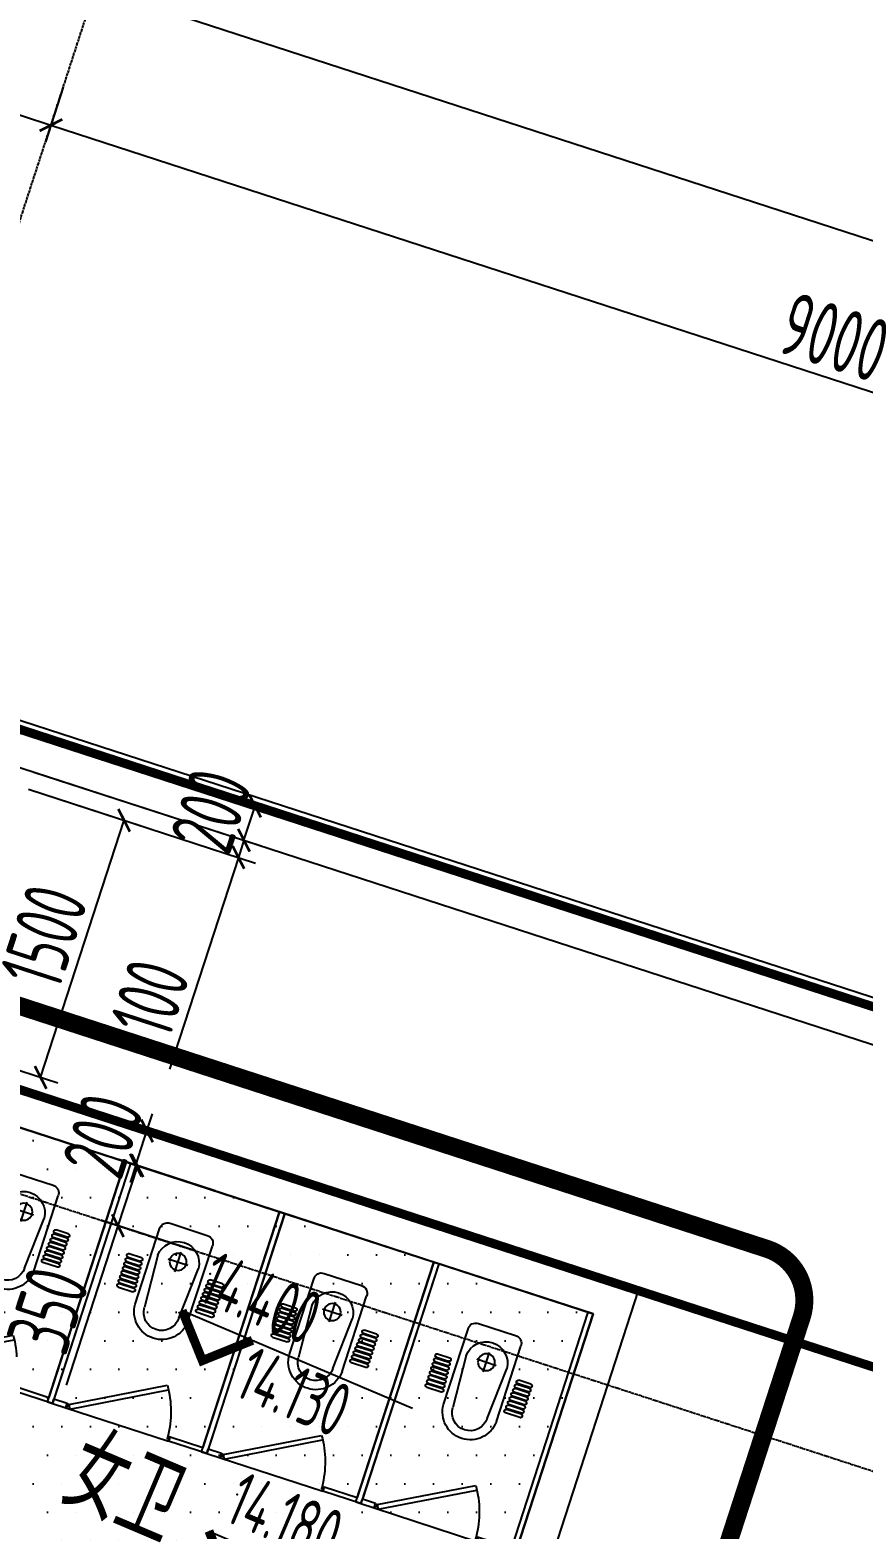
# Model space of a CAD drawing. Extents: x -3523 to 12007717, y -6694179 to 21431.
# Drawn here: x 11953143 to 11957767, y -6388192 to -6379875 of the extents above; entities that cross this region are included whole.
import ezdxf
from ezdxf.enums import TextEntityAlignment as Align

# ---------------------------------------------------------------- set-up
doc = ezdxf.new("R2010")
doc.units = 0
doc.header["$LTSCALE"] = 10
doc.header["$MEASUREMENT"] = 0
for name, pattern in [('A3-RG-axis-100$0$CENTER', [2, 1.25, -0.25, 0.25, -0.25]), ('A3-RI-4F$0$DASH', [0.35, 0.25, -0.1]), ('A3-RX-3F$0$AUDIT_I_130807214254-2', [0]), ('A3-SYMB-4F-100$0$$AUDIT_BAD_LTYPE2', [0]), ('DASHED2', [0.375, 0.25, -0.125])]:
    doc.linetypes.add(name, pattern=pattern)
for name, color, linetype in [('A-CLOD', 200, 'Continuous'), ('A3-RB-4F-100$0$A-DIMS-100', 1, 'Continuous'), ('A3-RG-axis-100$0$A-DIMS-100', 1, 'Continuous'), ('A3-RG-axis-100$0$A-GRID', 1, 'A3-RG-axis-100$0$CENTER'), ('A3-RI-4F$0$A-FLOR', 2, 'Continuous'), ('A3-RI-4F$0$A-HATCH', 8, 'Continuous'), ('A3-RI-4F$0$A-WALL', 7, 'Continuous'), ('A3-RI-4F$0$A-WALL-FINI', 95, 'Continuous'), ('A3-RX-3F$0$A-FIXT', 55, 'Continuous'), ('A3-RX-3F$0$B1-WC-FIXT', 55, 'A3-RX-3F$0$AUDIT_I_130807214254-2'), ('A3-SYMB-4F-100$0$$AUDIT_BAD_LAYER1', 7, 'Continuous'), ('A3-SYMB-4F-100$0$A-SYMB', 4, 'Continuous'), ('A3-SYMB-4F-100$0$A-SYMB-AREA', 4, 'Continuous'), ('A3-SYMB-4F-100$0$A-SYMB-NAME', 4, 'Continuous'), ('A3-SYMB-4F-100$0$A-SYMB-NAME-E', 4, 'Continuous')]:
    doc.layers.add(name, color=color, linetype=linetype)
doc.layers.add('A3-RI-4F$0$临时层', color=140, linetype='Continuous', plot=False)
doc.styles.add('A3-RB-4F-100$0$XD2008', font='xd-hzs.shx', dxfattribs={"width": 0.7, "bigfont": 'xd-hztxt.shx'})
doc.styles.add('A3-RG-axis-100$0$XD2008', font='xd-hzs.shx', dxfattribs={"width": 0.7, "bigfont": 'xd-hztxt.shx'})
doc.styles.add('A3-SYMB-4F-100$0$ECADI', font='hzs.shx', dxfattribs={"width": 0.7, "bigfont": 'hztxt.shx'})
doc.styles.add('A3-SYMB-4F-100$0$XD2008', font='hzs.shx', dxfattribs={"width": 0.7, "bigfont": 'hztxt.shx'})
doc.dimstyles.new('A3-RB-4F-100$0$XD100$0', dxfattribs={"dimscale": 100, "dimtxt": 3.5, "dimasz": 1, "dimexe": 1, "dimexo": 2, "dimgap": 0.5, "dimtad": 1, "dimdec": 0, "dimdsep": 46, "dimtxsty": 'A3-RB-4F-100$0$XD2008', "dimblk1": 'A3-RB-4F-100$0$_ARCHTICK', "dimblk2": 'A3-RB-4F-100$0$_ARCHTICK', "dimsah": 1, "dimcen": 2.5, "dimclrt": 4, "dimaunit": 1, "dimadec": 0, "dimazin": 0, "dimtfac": 1, "dimtdec": 0, "dimtix": 1, "dimtmove": 0, "dimatfit": 3, "dimfxl": 0, "dimtolj": 1, "dimtzin": 0, "dimarcsym": 0})
doc.dimstyles.new('A3-RG-axis-100$0$XD100$0', dxfattribs={"dimscale": 100, "dimtxt": 3.5, "dimasz": 1, "dimexe": 1, "dimexo": 2, "dimgap": 0.5, "dimtad": 1, "dimdec": 0, "dimdsep": 46, "dimtxsty": 'A3-RG-axis-100$0$XD2008', "dimblk1": 'A3-RG-axis-100$0$_ARCHTICK', "dimblk2": 'A3-RG-axis-100$0$_ARCHTICK', "dimsah": 1, "dimcen": 2.5, "dimclrt": 4, "dimaunit": 1, "dimadec": 0, "dimazin": 0, "dimtfac": 1, "dimtdec": 0, "dimtix": 1, "dimtmove": 0, "dimatfit": 3, "dimfxl": 0, "dimtolj": 1, "dimtzin": 0, "dimarcsym": 0})

# ---------------------------------------------------------------- blocks, each defined once
blk = doc.blocks.new('A3-RI-4F')
at = {"layer": 'A3-RI-4F$0$A-HATCH'}
h = blk.add_hatch(dxfattribs=at)
h.set_pattern_fill('DOTS', color=256, scale=100, style=0)
h.set_pattern_definition([(0, (0, 0), (79.375, 158.75), [0, -158.75])])
h.paths.add_polyline_path([(11946737.1, -6391577), (11948653, -6385680.5), (11951648.8, -6386653.9), (11951711, -6386463.8), (11951758.1, -6386479.1), (11952036.3, -6385623.2), (11956268.5, -6386998.3), (11953595.5, -6395224.9), (11948982.8, -6393726.2), (11949060.1, -6393488.4), (11949440.5, -6393612), (11949780.4, -6392565.9)])
h.paths.add_polyline_path([(11954460.7, -6392562), (11954831.5, -6391420.7), (11954137.3, -6391195.1), (11953766.4, -6392336.4)], flags=16)
at = {"layer": 'A3-RI-4F$0$A-FLOR', "linetype": 'A3-RI-4F$0$DASH', "const_width": 50}
blk.add_lwpolyline([(11978173.5, -6391907.6), (11978173.5, -6391907.6), (11943983.5, -6380797), (11944800.8, -6378307.8), (11943489.7, -6377883.3), (11943489.7, -6377883.3), (11936318.7, -6375553.3), (11936423.8, -6375230), (11935995.8, -6375090.9), (11935887.7, -6375423.8)], dxfattribs=at)
at = {"layer": 'A3-RI-4F$0$A-HATCH'}
blk.add_lwpolyline([(11946737.1, -6391577), (11948653, -6385680.5), (11951648.8, -6386653.9), (11951711, -6386463.8), (11951758.1, -6386479.1), (11952036.3, -6385623.2), (11956268.5, -6386998.3), (11953595.5, -6395224.9), (11948982.8, -6393726.2), (11949060.1, -6393488.4), (11949440.5, -6393612), (11949780.4, -6392565.9)], close=True, dxfattribs=at)
at = {"layer": 'A3-RI-4F$0$A-WALL'}
for p, q in [((11950260, -6382838), (11962623.7, -6386855.2)), ((11952290.5, -6383708), (11962561.9, -6387045.4)), ((11951767, -6385325.4), (11956520.5, -6386869.9)), ((11951988.7, -6385607.7), (11956268.5, -6386998.3)), ((11953229.5, -6396998.6), (11956520.5, -6386869.9)), ((11954893.3, -6391230.5), (11956268.5, -6386998.3))]:
    blk.add_line(p, q, dxfattribs=at)
at = {"layer": 'A3-RI-4F$0$A-WALL-FINI'}
blk.add_line((11950275.4, -6382790.5), (11966443.6, -6388043.7), dxfattribs=at)
at = {"layer": 'A3-RI-4F$0$临时层', "color": 5, "linetype": 'A3-RI-4F$0$DASH', "const_width": 50}
blk.add_lwpolyline([(11943538.6, -6382651.8), (11959991.8, -6387997.8)], dxfattribs=at)
blk = doc.blocks.new('A3-RG-axis-100$0$_ARCHTICK')
at = {"color": 0, "linetype": 'ByBlock', "const_width": 0.15}
blk.add_lwpolyline([(-0.5, -0.5), (0.5, 0.5)], dxfattribs=at)
blk = doc.blocks.new('*D251')
at = {"layer": 'A3-RG-axis-100$0$A-DIMS-100', "color": 0, "lineweight": -2}
for p, q in [((11953327.6, -6380192.5), (11953228.4, -6380497.8)), ((11953259.4, -6380402.7), (11961818.9, -6383183.8)), ((11961887.1, -6382973.7), (11961788, -6383278.9))]:
    blk.add_line(p, q, dxfattribs=at)
at = {"layer": 'Defpoints', "color": 0}
for p in [(11953389.4, -6380002.3), (11961948.9, -6382783.5), (11961818.9, -6383183.8)]:
    blk.add_point(p, dxfattribs=at)
at = {"layer": 'A3-RG-axis-100$0$A-DIMS-100', "color": 0, "lineweight": -2, "xscale": 100, "yscale": 100, "zscale": 100}
for p, rotation in [((11953259.4, -6380402.7), 162.0000000004873), ((11961818.9, -6383183.8), 342.0000000004872)]:
    blk.add_blockref('A3-RG-axis-100$0$_ARCHTICK', p, dxfattribs=dict(at, rotation=rotation))
at = {"layer": 'A3-RG-axis-100$0$A-DIMS-100', "color": 4, "insert": (11957608.6, -6381579.3), "char_height": 350, "attachment_point": 5, "rotation": 342, "style": 'A3-RG-axis-100$0$XD2008'}
blk.add_mtext('\\A1;9000', dxfattribs=at)
blk = doc.blocks.new('*D257')
at = {"layer": 'A3-RG-axis-100$0$A-DIMS-100', "color": 0, "lineweight": -2}
for p, q in [((11918409, -6371162.6), (11919299.4, -6368422.1)), ((11919268.5, -6368517.2), (11981087.2, -6388603.3)), ((11981402.7, -6387632.3), (11981056.3, -6388698.4))]:
    blk.add_line(p, q, dxfattribs=at)
at = {"layer": 'Defpoints', "color": 0}
for p in [(11918347.2, -6371352.8), (11981464.5, -6387442.1), (11981087.2, -6388603.3)]:
    blk.add_point(p, dxfattribs=at)
at = {"layer": 'A3-RG-axis-100$0$A-DIMS-100', "color": 0, "lineweight": -2, "xscale": 100, "yscale": 100, "zscale": 100}
for p, rotation in [((11919268.5, -6368517.2), 162.0000000004873), ((11981087.2, -6388603.3), 342.0000000004872)]:
    blk.add_blockref('A3-RG-axis-100$0$_ARCHTICK', p, dxfattribs=dict(at, rotation=rotation))
at = {"layer": 'A3-RG-axis-100$0$A-DIMS-100', "color": 4, "insert": (11950247.4, -6378346.3), "char_height": 350, "attachment_point": 5, "rotation": 342, "style": 'A3-RG-axis-100$0$XD2008'}
blk.add_mtext('\\A1;65000', dxfattribs=at)
blk = doc.blocks.new('*D230')
at = {"layer": 'A3-RG-axis-100$0$A-DIMS-100', "color": 0, "lineweight": -2}
for p, q in [((11948287, -6378554.7), (11948187.8, -6378860)), ((11948218.7, -6378764.9), (11953259.4, -6380402.7)), ((11953327.6, -6380192.5), (11953228.4, -6380497.8))]:
    blk.add_line(p, q, dxfattribs=at)
at = {"layer": 'Defpoints', "color": 0}
for p in [(11948348.8, -6378364.5), (11953389.4, -6380002.3), (11953259.4, -6380402.7)]:
    blk.add_point(p, dxfattribs=at)
at = {"layer": 'A3-RG-axis-100$0$A-DIMS-100', "color": 0, "lineweight": -2, "xscale": 100, "yscale": 100, "zscale": 100}
for p, rotation in [((11948218.7, -6378764.9), 161.9999999998951), ((11953259.4, -6380402.7), 341.9999999998951)]:
    blk.add_blockref('A3-RG-axis-100$0$_ARCHTICK', p, dxfattribs=dict(at, rotation=rotation))
at = {"layer": 'A3-RG-axis-100$0$A-DIMS-100', "color": 4, "insert": (11950808.6, -6379369.8), "char_height": 350, "attachment_point": 5, "rotation": 342, "style": 'A3-RG-axis-100$0$XD2008'}
blk.add_mtext('\\A1;5300', dxfattribs=at)
blk = doc.blocks.new('A3-SYMB-4F-100$0$ECADI-TAG-ROOM')
at = {"layer": 'A3-SYMB-4F-100$0$A-SYMB-AREA', "style": 'A3-SYMB-4F-100$0$ECADI', "width": 0.7}
blk.add_attdef('340M2', text='', height=2.5, dxfattribs=at).set_placement((7.167, -1.75), align=Align.MIDDLE_LEFT)
at = {"layer": 'A3-SYMB-4F-100$0$A-SYMB-NAME', "style": 'A3-SYMB-4F-100$0$ECADI', "width": 0.7}
blk.add_attdef('CHINESENAME', (-5.125, 0.088), '', height=4.5, dxfattribs=at)
at = {"layer": 'A3-SYMB-4F-100$0$A-SYMB-NAME-E', "style": 'A3-SYMB-4F-100$0$ECADI', "width": 0.7}
for tag, p in [('ENGLISHHIGH', (-5.125, 8.04)), ('ENGLISHLOW', (-5.125, 4.84))]:
    blk.add_attdef(tag, p, '', height=2.5, dxfattribs=at)
blk = doc.blocks.new('A3-SYMB-4F-100$0$ECADI-TAG-HGHT（国标）')
at = {"color": 1, "const_width": 0.5}
blk.add_lwpolyline([(-2.121, 2.121), (0, 0), (2.121, 2.121)], dxfattribs=at)
at = {"color": 1}
blk.add_point((-1.481, 4.6), dxfattribs=at)
at = {"layer": 'A3-SYMB-4F-100$0$$AUDIT_BAD_LAYER1', "color": 1, "linetype": 'A3-SYMB-4F-100$0$$AUDIT_BAD_LTYPE2'}
blk.add_line((-2.121, 2.121), (11.768, 2.121), dxfattribs=at)
at = {"style": 'A3-SYMB-4F-100$0$XD2008', "width": 0.7}
blk.add_attdef('FL', text='', height=3, dxfattribs=at).set_placement((-2.689, 2.967), align=Align.RIGHT)
for tag, p in [('F.F.L.', (2.284, 2.967)), ('T.O.S.', (2.284, -1.104))]:
    blk.add_attdef(tag, p, '', height=3, dxfattribs=at)
blk = doc.blocks.new('A3-SYMB-4F-100')
at = {"layer": 'A3-SYMB-4F-100$0$A-SYMB'}
ref = blk.add_blockref('A3-SYMB-4F-100$0$ECADI-TAG-HGHT（国标）', (11954100, -6387257.8), dxfattribs=dict(at, xscale=100, yscale=100, rotation=337))
ref.add_attrib('F.F.L.', '14.400', (11954065.2, -6386920.7), dxfattribs={"layer": '0', "height": 300, "rotation": 337, "style": 'A3-SYMB-4F-100$0$XD2008', "width": 0.7})
ref.add_attrib('T.O.S.', '14.130', (11954267, -6387448.7), dxfattribs={"layer": '0', "height": 300, "rotation": 337, "style": 'A3-SYMB-4F-100$0$XD2008', "width": 0.7})
ref = blk.add_blockref('A3-SYMB-4F-100$0$ECADI-TAG-ROOM', (11953759.6, -6388253.6), dxfattribs=dict(at, xscale=99.99999999989046, yscale=100.0000000001164, rotation=337))
ref.add_attrib('CHINESENAME', '女卫', (11953291.2, -6388045.3), dxfattribs={"height": 450, "rotation": 337, "style": 'A3-SYMB-4F-100$0$ECADI', "width": 0.7})
ref = blk.add_blockref('A3-SYMB-4F-100$0$ECADI-TAG-HGHT（国标）', (11954248.7, -6388481.8), dxfattribs=dict(at, xscale=100, yscale=100, rotation=337))
ref.add_attrib('F.F.L.', '14.180', (11954214, -6388144.7), dxfattribs={"layer": '0', "height": 300, "rotation": 337, "style": 'A3-SYMB-4F-100$0$XD2008', "width": 0.7})
ref.add_attrib('T.O.S.', '14.130', (11954415.8, -6388672.7), dxfattribs={"layer": '0', "height": 300, "rotation": 337, "style": 'A3-SYMB-4F-100$0$XD2008', "width": 0.7})
blk = doc.blocks.new('A3-RB-4F-100$0$_ARCHTICK')
at = {"color": 0, "linetype": 'ByBlock', "const_width": 0.15}
blk.add_lwpolyline([(-0.5, -0.5), (0.5, 0.5)], dxfattribs=at)
blk = doc.blocks.new('*D2716')
at = {"layer": 'A3-RB-4F-100$0$A-DIMS-100', "color": 0, "lineweight": -2}
for p, q in [((11953133.9, -6384087.2), (11953760.6, -6384290.8)), ((11953201.9, -6385686.5), (11953665.4, -6384259.9)), ((11952670.3, -6385513.7), (11953297, -6385717.4))]:
    blk.add_line(p, q, dxfattribs=at)
at = {"layer": 'Defpoints', "color": 0}
for p in [(11952943.6, -6384025.4), (11953665.4, -6384259.9), (11952480.1, -6385451.9)]:
    blk.add_point(p, dxfattribs=at)
at = {"layer": 'A3-RB-4F-100$0$A-DIMS-100', "color": 0, "lineweight": -2, "xscale": 100, "yscale": 100, "zscale": 100}
for p, rotation in [((11953665.4, -6384259.9), 72.0000000000273), ((11953201.9, -6385686.5), 252.0000000000273)]:
    blk.add_blockref('A3-RB-4F-100$0$_ARCHTICK', p, dxfattribs=dict(at, rotation=rotation))
at = {"layer": 'A3-RB-4F-100$0$A-DIMS-100', "color": 4, "insert": (11953219.7, -6384903.7), "char_height": 350, "attachment_point": 5, "rotation": 72, "style": 'A3-RB-4F-100$0$XD2008'}
blk.add_mtext('\\A1;1500', dxfattribs=at)
blk = doc.blocks.new('*D3159')
at = {"layer": 'A3-RB-4F-100$0$A-DIMS-100', "color": 0, "lineweight": -2}
for p, q in [((11954170.6, -6386316.7), (11953643.9, -6386145.5)), ((11953739, -6386176.4), (11953630.9, -6386509.3)), ((11954062.5, -6386649.5), (11953535.8, -6386478.4)), ((11953630.9, -6386509.3), (11953343.5, -6387393.8))]:
    blk.add_line(p, q, dxfattribs=at)
at = {"layer": 'Defpoints', "color": 0}
for p in [(11953739, -6386176.4), (11954360.8, -6386378.5), (11954252.7, -6386711.3)]:
    blk.add_point(p, dxfattribs=at)
at = {"layer": 'A3-RB-4F-100$0$A-DIMS-100', "color": 0, "lineweight": -2, "xscale": 100, "yscale": 100, "zscale": 100}
for p, rotation in [((11953739, -6386176.4), 72.00000000013112), ((11953630.9, -6386509.3), 252.0000000001311)]:
    blk.add_blockref('A3-RB-4F-100$0$_ARCHTICK', p, dxfattribs=dict(at, rotation=rotation))
at = {"layer": 'A3-RB-4F-100$0$A-DIMS-100', "color": 4, "insert": (11953242.3, -6386977.1), "char_height": 350, "attachment_point": 5, "rotation": 72, "style": 'A3-RB-4F-100$0$XD2008'}
blk.add_mtext('\\A1;350', dxfattribs=at)
blk = doc.blocks.new('*D3160')
at = {"layer": 'A3-RB-4F-100$0$A-DIMS-100', "color": 0, "lineweight": -2}
for p, q in [((11953792.5, -6385983.5), (11953823.4, -6385888.4)), ((11954232.4, -6386126.4), (11953697.4, -6385952.6)), ((11953730.7, -6386173.7), (11953792.5, -6385983.5)), ((11954170.6, -6386316.7), (11953635.6, -6386142.8)), ((11953730.7, -6386173.7), (11953699.8, -6386268.8))]:
    blk.add_line(p, q, dxfattribs=at)
at = {"layer": 'Defpoints', "color": 0}
for p in [(11953792.5, -6385983.5), (11954422.6, -6386188.3), (11954360.8, -6386378.5)]:
    blk.add_point(p, dxfattribs=at)
at = {"layer": 'A3-RB-4F-100$0$A-DIMS-100', "color": 0, "lineweight": -2, "xscale": 100, "yscale": 100, "zscale": 100}
for p, rotation in [((11953792.5, -6385983.5), 252.0000000002172), ((11953730.7, -6386173.7), 72.00000000021717)]:
    blk.add_blockref('A3-RB-4F-100$0$_ARCHTICK', p, dxfattribs=dict(at, rotation=rotation))
at = {"layer": 'A3-RB-4F-100$0$A-DIMS-100', "color": 4, "insert": (11953547.6, -6386009.1), "char_height": 350, "attachment_point": 5, "rotation": 72, "style": 'A3-RB-4F-100$0$XD2008'}
blk.add_mtext('\\A1;200', dxfattribs=at)
blk = doc.blocks.new('*D3161')
at = {"layer": 'A3-RB-4F-100$0$A-DIMS-100', "color": 0, "lineweight": -2}
for p, q in [((11953787.1, -6383984), (11954487.7, -6384211.6)), ((11953725.3, -6384174.2), (11954425.9, -6384401.8)), ((11954330.8, -6384370.9), (11954392.6, -6384180.7))]:
    blk.add_line(p, q, dxfattribs=at)
at = {"layer": 'Defpoints', "color": 0}
for p in [(11953596.9, -6383922.2), (11953535.1, -6384112.4), (11954392.6, -6384180.7)]:
    blk.add_point(p, dxfattribs=at)
at = {"layer": 'A3-RB-4F-100$0$A-DIMS-100', "color": 0, "lineweight": -2, "xscale": 100, "yscale": 100, "zscale": 100}
for p, rotation in [((11954392.6, -6384180.7), 71.99999999987462), ((11954330.8, -6384370.9), 251.9999999998746)]:
    blk.add_blockref('A3-RB-4F-100$0$_ARCHTICK', p, dxfattribs=dict(at, rotation=rotation))
at = {"layer": 'A3-RB-4F-100$0$A-DIMS-100', "color": 4, "insert": (11954147.7, -6384206.3), "char_height": 350, "attachment_point": 5, "rotation": 72, "style": 'A3-RB-4F-100$0$XD2008'}
blk.add_mtext('\\A1;200', dxfattribs=at)
blk = doc.blocks.new('*D3162')
at = {"layer": 'A3-RB-4F-100$0$A-DIMS-100', "color": 0, "lineweight": -2}
for p, q in [((11953164.8, -6383992.1), (11954425.9, -6384401.8)), ((11953133.9, -6384087.2), (11954395, -6384496.9)), ((11954330.8, -6384370.9), (11954361.7, -6384275.8)), ((11954330.8, -6384370.9), (11954299.9, -6384466)), ((11954299.9, -6384466), (11953918.1, -6385641.2))]:
    blk.add_line(p, q, dxfattribs=at)
at = {"layer": 'Defpoints', "color": 0}
for p in [(11952974.5, -6383930.3), (11952943.6, -6384025.4), (11954330.8, -6384370.9)]:
    blk.add_point(p, dxfattribs=at)
at = {"layer": 'A3-RB-4F-100$0$A-DIMS-100', "color": 0, "lineweight": -2, "xscale": 100, "yscale": 100, "zscale": 100}
for p, rotation in [((11954330.8, -6384370.9), 252.0000000001236), ((11954299.9, -6384466), 72.00000000012365)]:
    blk.add_blockref('A3-RB-4F-100$0$_ARCHTICK', p, dxfattribs=dict(at, rotation=rotation))
at = {"layer": 'A3-RB-4F-100$0$A-DIMS-100', "color": 4, "insert": (11953809.6, -6385246.7), "char_height": 350, "attachment_point": 5, "rotation": 72, "style": 'A3-RB-4F-100$0$XD2008'}
blk.add_mtext('\\A1;100', dxfattribs=at)
blk = doc.blocks.new('A3-RX-3F$0$BI-W-db')
at = {"layer": 'A3-RX-3F$0$A-FIXT'}
for p, q in [((-10343.2, 5642.9), (-10343.2, 6572.9)), ((-8943.2, 6572.9), (-10343.2, 6572.9)), ((-8943.2, 6572.9), (-8943.2, 6542.5)), ((-10343.2, 6542.5), (-8968.6, 6542.5)), ((-8943.2, 6542.5), (-8968.6, 6542.5)), ((-8968.6, 6465.4), (-8968.6, 6542.5)), ((-8943.2, 6542.5), (-8943.2, 6465.4)), ((-8966, 6454.5), (-9236, 5967.6)), ((-8943.3, 6441.4), (-9213.3, 5954.5)), ((-8943.2, 6465.4), (-8968.6, 6465.4)), ((-8966, 6454.5), (-8943.3, 6441.4)), ((-8943.2, 6465.4), (-8943.2, 5865.4)), ((-9855.1, 6404.5), (-9855.1, 6404.5)), ((-9845.1, 6394.5), (-9845.1, 6324)), ((-9840.1, 6394.5), (-9840.1, 6322)), ((-9830.1, 6404.5), (-9830.1, 6404.5)), ((-9820.1, 6394.5), (-9820.1, 6322)), ((-9815.1, 6394.5), (-9815.1, 6320.1)), ((-9805.1, 6404.5), (-9805.1, 6404.5)), ((-9795.1, 6394.5), (-9795.1, 6320.1)), ((-9790.1, 6394.5), (-9790.1, 6318.1)), ((-9780.1, 6404.5), (-9780.1, 6404.5)), ((-9770.1, 6394.5), (-9770.1, 6318.1)), ((-9765.1, 6394.5), (-9765.1, 6316.2)), ((-9755.1, 6404.5), (-9755.1, 6404.5)), ((-9745.1, 6394.5), (-9745.1, 6316.2)), ((-9740.1, 6394.5), (-9740.1, 6314.2)), ((-9730.1, 6404.5), (-9730.1, 6404.5)), ((-9720.1, 6394.5), (-9720.1, 6314.2)), ((-9715.1, 6394.5), (-9715.1, 6312.3)), ((-9705.1, 6404.5), (-9705.1, 6404.5)), ((-9695.1, 6394.5), (-9695.1, 6312.3)), ((-9690.1, 6394.5), (-9690.1, 6310.4)), ((-9680.1, 6404.5), (-9680.1, 6404.5)), ((-9670.1, 6394.5), (-9670.1, 6310.4)), ((-9608.8, 6276.6), (-10047.7, 6276.6)), ((-9905.1, 6241.3), (-9608.8, 6222.7)), ((-9855.1, 6314), (-9855.1, 6314)), ((-9830.1, 6314), (-9830.1, 6314)), ((-9830.1, 6312), (-9830.1, 6312)), ((-9805.1, 6314), (-9805.1, 6314)), ((-9805.1, 6310.1), (-9805.1, 6310.1)), ((-9780.1, 6308.1), (-9780.1, 6308.1)), ((-9755.1, 6306.2), (-9755.1, 6306.2)), ((-9730.1, 6304.2), (-9730.1, 6304.2)), ((-9705.1, 6302.3), (-9705.1, 6302.3)), ((-9680.1, 6300.4), (-9680.1, 6300.4)), ((-10095.1, 6231.1), (-10095.1, 6014.2)), ((-9905.1, 6179.8), (-9905.1, 6065.5)), ((-9848, 6122.7), (-9962.3, 6122.7)), ((-9608.8, 6022.7), (-9905.1, 6004)), ((-9608.8, 5968.8), (-10047.7, 5968.8)), ((-9865.1, 5850.9), (-9865.1, 5921.4)), ((-9865.1, 5850.9), (-9865.1, 5921.4)), ((-9855.1, 5931.4), (-9855.1, 5931.4)), ((-9855.1, 5931.4), (-9855.1, 5931.4)), ((-9845.1, 5850.9), (-9845.1, 5921.4)), ((-9845.1, 5850.9), (-9845.1, 5921.4)), ((-9840.1, 5850.9), (-9840.1, 5923.4)), ((-9840.1, 5850.9), (-9840.1, 5923.4)), ((-9830.1, 5933.4), (-9830.1, 5933.4)), ((-9830.1, 5933.4), (-9830.1, 5933.4)), ((-9830.1, 5931.4), (-9830.1, 5931.4)), ((-9830.1, 5931.4), (-9830.1, 5931.4)), ((-9820.1, 5850.9), (-9820.1, 5923.4)), ((-9820.1, 5850.9), (-9820.1, 5923.4)), ((-9815.1, 5850.9), (-9815.1, 5925.3)), ((-9815.1, 5850.9), (-9815.1, 5925.3)), ((-9805.1, 5935.3), (-9805.1, 5935.3)), ((-9805.1, 5935.3), (-9805.1, 5935.3)), ((-9805.1, 5931.4), (-9805.1, 5931.4)), ((-9805.1, 5931.4), (-9805.1, 5931.4)), ((-9795.1, 5850.9), (-9795.1, 5925.3)), ((-9795.1, 5850.9), (-9795.1, 5925.3)), ((-9790.1, 5850.9), (-9790.1, 5927.3)), ((-9790.1, 5850.9), (-9790.1, 5927.3)), ((-9780.1, 5937.3), (-9780.1, 5937.3)), ((-9780.1, 5937.3), (-9780.1, 5937.3)), ((-9770.1, 5850.9), (-9770.1, 5927.3)), ((-9770.1, 5850.9), (-9770.1, 5927.3)), ((-9765.1, 5850.9), (-9765.1, 5929.2)), ((-9765.1, 5850.9), (-9765.1, 5929.2)), ((-9755.1, 5939.2), (-9755.1, 5939.2)), ((-9755.1, 5939.2), (-9755.1, 5939.2)), ((-9745.1, 5850.9), (-9745.1, 5929.2)), ((-9745.1, 5850.9), (-9745.1, 5929.2)), ((-9740.1, 5850.9), (-9740.1, 5931.1)), ((-9740.1, 5850.9), (-9740.1, 5931.1)), ((-9730.1, 5941.1), (-9730.1, 5941.1)), ((-9730.1, 5941.1), (-9730.1, 5941.1)), ((-9720.1, 5850.9), (-9720.1, 5931.1)), ((-9720.1, 5850.9), (-9720.1, 5931.1)), ((-9715.1, 5850.9), (-9715.1, 5933.1)), ((-9715.1, 5850.9), (-9715.1, 5933.1)), ((-9705.1, 5943.1), (-9705.1, 5943.1)), ((-9705.1, 5943.1), (-9705.1, 5943.1)), ((-9695.1, 5850.9), (-9695.1, 5933.1)), ((-9695.1, 5850.9), (-9695.1, 5933.1)), ((-9690.1, 5850.9), (-9690.1, 5935)), ((-9690.1, 5850.9), (-9690.1, 5935)), ((-9680.1, 5945), (-9680.1, 5945)), ((-9680.1, 5945), (-9680.1, 5945)), ((-9670.1, 5850.9), (-9670.1, 5935)), ((-9670.1, 5850.9), (-9670.1, 5935)), ((-9855.1, 5840.9), (-9855.1, 5840.9)), ((-9855.1, 5840.9), (-9855.1, 5840.9)), ((-9830.1, 5840.9), (-9830.1, 5840.9)), ((-9830.1, 5840.9), (-9830.1, 5840.9)), ((-9805.1, 5840.9), (-9805.1, 5840.9)), ((-9805.1, 5840.9), (-9805.1, 5840.9)), ((-9780.1, 5840.9), (-9780.1, 5840.9)), ((-9780.1, 5840.9), (-9780.1, 5840.9)), ((-9755.1, 5840.9), (-9755.1, 5840.9)), ((-9755.1, 5840.9), (-9755.1, 5840.9)), ((-9730.1, 5840.9), (-9730.1, 5840.9)), ((-9730.1, 5840.9), (-9730.1, 5840.9)), ((-9705.1, 5840.9), (-9705.1, 5840.9)), ((-9705.1, 5840.9), (-9705.1, 5840.9)), ((-9680.1, 5840.9), (-9680.1, 5840.9)), ((-9680.1, 5840.9), (-9680.1, 5840.9)), ((-8968.6, 5865.4), (-8968.6, 5672.9)), ((-8968.6, 5865.4), (-8943.2, 5865.4)), ((-8943.2, 5642.9), (-8943.2, 5865.4)), ((-10343.2, 5672.9), (-8968.6, 5672.9)), ((-10343.2, 5642.9), (-8943.2, 5642.9))]:
    blk.add_line(p, q, dxfattribs=at)
for points in [[(-8954.5, 6465.3), (-8954.5, 6454.5), (-8966, 6454.5), (-8966, 6465.3)], [(-9865.1, 6394.5), (-9865.1, 6324)], [(-8966, 5865.5), (-8966, 5877.4), (-8954.5, 5877.4), (-8954.5, 5865.5)]]:
    blk.add_lwpolyline(points, dxfattribs=at)
blk.add_circle((-9905.1, 6122.7), 47.1, dxfattribs=at)
for centre, radius, start, end in [((-9855.1, 6394.5), 10, 90, 180), ((-9855.1, 6324), 10, 180, 270), ((-9855.1, 6394.5), 10, 0, 90), ((-9855.1, 6324), 10, 270, 0), ((-9830.1, 6394.5), 10, 90, 180), ((-9830.1, 6322), 10, 180, 270), ((-9830.1, 6394.5), 10, 0, 90), ((-9830.1, 6322), 10, 270, 0), ((-9805.1, 6394.5), 10, 90, 180), ((-9805.1, 6394.5), 10, 0, 90), ((-9780.1, 6394.5), 10, 90, 180), ((-9780.1, 6394.5), 10, 0, 90), ((-9755.1, 6394.5), 10, 90, 180), ((-9755.1, 6394.5), 10, 0, 90), ((-9730.1, 6394.5), 10, 90, 180), ((-9730.1, 6394.5), 10, 0, 90), ((-9705.1, 6394.5), 10, 90, 180), ((-9705.1, 6394.5), 10, 0, 90), ((-9680.1, 6394.5), 10, 90, 180), ((-9680.1, 6394.5), 10, 0, 90), ((-10051.4, 6233), 43.8, 85.14511, 182.41268), ((-9898.8, 6122.7), 118.8, 93.04874, 266.95126), ((-9805.1, 6320.1), 10, 180, 270), ((-9805.1, 6320.1), 10, 270, 0), ((-9780.1, 6318.1), 10, 180, 270), ((-9780.1, 6318.1), 10, 270, 0), ((-9755.1, 6316.2), 10, 180, 270), ((-9755.1, 6316.2), 10, 270, 0), ((-9730.1, 6314.2), 10, 180, 270), ((-9730.1, 6314.2), 10, 270, 0), ((-9705.1, 6312.3), 10, 180, 270), ((-9705.1, 6312.3), 10, 270, 0), ((-9680.1, 6310.4), 10, 180, 270), ((-9680.1, 6310.4), 10, 270, 0), ((-9614.1, 6122.7), 154, 271.97884, 88.02116), ((-9610.2, 6122.7), 100, 270.77498, 89.22502), ((-10051.4, 6012.4), 43.8, 177.58732, 274.85489), ((-9855.1, 5921.4), 10, 90, 180), ((-9855.1, 5921.4), 10, 90, 180), ((-9855.1, 5921.4), 10, 0, 90), ((-9855.1, 5921.4), 10, 0, 90), ((-9830.1, 5923.4), 10, 90, 180), ((-9830.1, 5923.4), 10, 90, 180), ((-9830.1, 5923.4), 10, 0, 90), ((-9830.1, 5923.4), 10, 0, 90), ((-9805.1, 5925.3), 10, 90, 180), ((-9805.1, 5925.3), 10, 90, 180), ((-9805.1, 5925.3), 10, 0, 90), ((-9805.1, 5925.3), 10, 0, 90), ((-9780.1, 5927.3), 10, 90, 180), ((-9780.1, 5927.3), 10, 90, 180), ((-9780.1, 5927.3), 10, 0, 90), ((-9780.1, 5927.3), 10, 0, 90), ((-9755.1, 5929.2), 10, 90, 180), ((-9755.1, 5929.2), 10, 90, 180), ((-9755.1, 5929.2), 10, 0, 90), ((-9755.1, 5929.2), 10, 0, 90), ((-9730.1, 5931.1), 10, 90, 180), ((-9730.1, 5931.1), 10, 90, 180), ((-9730.1, 5931.1), 10, 0, 90), ((-9730.1, 5931.1), 10, 0, 90), ((-9705.1, 5933.1), 10, 90, 180), ((-9705.1, 5933.1), 10, 90, 180), ((-9705.1, 5933.1), 10, 0, 90), ((-9705.1, 5933.1), 10, 0, 90), ((-9680.1, 5935), 10, 90, 180), ((-9680.1, 5935), 10, 90, 180), ((-9680.1, 5935), 10, 0, 90), ((-9680.1, 5935), 10, 0, 90), ((-8929.2, 6436), 559.9, 236.76902, 266.22814), ((-9855.1, 5850.9), 10, 180, 270), ((-9855.1, 5850.9), 10, 180, 270), ((-9855.1, 5850.9), 10, 270, 0), ((-9855.1, 5850.9), 10, 270, 0), ((-9830.1, 5850.9), 10, 180, 270), ((-9830.1, 5850.9), 10, 180, 270), ((-9830.1, 5850.9), 10, 270, 0), ((-9830.1, 5850.9), 10, 270, 0), ((-9805.1, 5850.9), 10, 180, 270), ((-9805.1, 5850.9), 10, 180, 270), ((-9805.1, 5850.9), 10, 270, 0), ((-9805.1, 5850.9), 10, 270, 0), ((-9780.1, 5850.9), 10, 180, 270), ((-9780.1, 5850.9), 10, 180, 270), ((-9780.1, 5850.9), 10, 270, 0), ((-9780.1, 5850.9), 10, 270, 0), ((-9755.1, 5850.9), 10, 180, 270), ((-9755.1, 5850.9), 10, 180, 270), ((-9755.1, 5850.9), 10, 270, 0), ((-9755.1, 5850.9), 10, 270, 0), ((-9730.1, 5850.9), 10, 180, 270), ((-9730.1, 5850.9), 10, 180, 270), ((-9730.1, 5850.9), 10, 270, 0), ((-9730.1, 5850.9), 10, 270, 0), ((-9705.1, 5850.9), 10, 180, 270), ((-9705.1, 5850.9), 10, 180, 270), ((-9705.1, 5850.9), 10, 270, 0), ((-9705.1, 5850.9), 10, 270, 0), ((-9680.1, 5850.9), 10, 180, 270), ((-9680.1, 5850.9), 10, 180, 270), ((-9680.1, 5850.9), 10, 270, 0), ((-9680.1, 5850.9), 10, 270, 0)]:
    blk.add_arc(centre, radius, start, end, dxfattribs=at)
blk = doc.blocks.new('A3-RX-3F')
at = {"layer": 'A3-RX-3F$0$B1-WC-FIXT', "xscale": -1, "rotation": 72.000000135784}
for p in [(11955871.2, -6397744.7), (11956727.1, -6398022.8), (11957583.1, -6398300.9), (11958439, -6398579)]:
    blk.add_blockref('A3-RX-3F$0$BI-W-db', p, dxfattribs=at)
blk = doc.blocks.new('A3-RG-axis-100')
at = {"layer": 'A3-RG-axis-100$0$A-GRID'}
for p, q in [((11908702.6, -6371911.2), (12006585.7, -6403715.4)), ((11947019.4, -6399607.3), (11953753.8, -6378881))]:
    blk.add_line(p, q, dxfattribs=at)
at = {"layer": 'A3-RG-axis-100$0$A-DIMS-100'}
for base, p1, p2, picture, middle in [((11981087.2, -6388603.3), (11918347.2, -6371352.8), (11981464.5, -6387442.1), '*D257', (11950247.4, -6378346.3)), ((11961818.9, -6383183.8), (11953389.4, -6380002.3), (11961948.9, -6382783.5), '*D251', (11957608.6, -6381579.3))]:
    dim = blk.add_linear_dim(base=base, p1=p1, p2=p2, angle=342, dimstyle='A3-RG-axis-100$0$XD100$0', override={"dimasz": 1}, dxfattribs=at)
    dim.commit()
    dim.dimension.update_dxf_attribs({"geometry": picture, "text_midpoint": middle})
dim = blk.add_aligned_dim(p1=(11948348.8, -6378364.5), p2=(11953389.4, -6380002.3), distance=-420.9, text='5300', dimstyle='A3-RG-axis-100$0$XD100$0', override={"dimasz": 1}, dxfattribs=at)
dim.commit()
dim.dimension.update_dxf_attribs({"geometry": '*D230', "text_midpoint": (11950808.6, -6379369.8)})
blk = doc.blocks.new('A3-RB-4F-100')
at = {"layer": 'A3-RB-4F-100$0$A-DIMS-100'}
for base, p1, p2, picture, middle in [((11954392.6, -6384180.7), (11953535.1, -6384112.4), (11953596.9, -6383922.2), '*D3161', (11954361.7, -6384275.8)), ((11954330.8, -6384370.9), (11952943.6, -6384025.4), (11952974.5, -6383930.3), '*D3162', (11954023.6, -6385316.2)), ((11953739, -6386176.4), (11954252.7, -6386711.3), (11954360.8, -6386378.5), '*D3159', (11953456.3, -6387046.6))]:
    dim = blk.add_linear_dim(base=base, p1=p1, p2=p2, angle=72, dimstyle='A3-RB-4F-100$0$XD100$0', override={"dimasz": 1, "dimadec": 3}, dxfattribs=at)
    dim.commit()
    dim.dimension.update_dxf_attribs({"geometry": picture, "text_midpoint": middle, "dimtype": 129})
for p1, p2, distance, picture, middle in [((11952480.1, -6385451.9), (11952943.6, -6384025.4), -758.9, '*D2716', (11953219.7, -6384903.7)), ((11954360.8, -6386378.5), (11954422.6, -6386188.3), 662.6, '*D3160', (11953547.6, -6386009.1))]:
    dim = blk.add_aligned_dim(p1=p1, p2=p2, distance=distance, dimstyle='A3-RB-4F-100$0$XD100$0', override={"dimasz": 1, "dimadec": 3}, dxfattribs=at)
    dim.commit()
    dim.dimension.update_dxf_attribs({"geometry": picture, "text_midpoint": middle})

msp = doc.modelspace()

# ---------------------------------------------------------------- linework, layer by layer
at = {"layer": 'A-CLOD', "linetype": 'DASHED2', "const_width": 100}
msp.add_lwpolyline([(11948896.4, -6383928.9), (11957234.1, -6386638, -0.414214), (11957426.8, -6387016.1), (11954420.7, -6396267.6, -0.414214), (11954042.7, -6396460.2), (11945705, -6393751.1, -0.414214), (11945512.4, -6393373.1), (11948518.4, -6384121.5, -0.414214)], format="xyb", close=True, dxfattribs=at)

# ---------------------------------------------------------------- block references
for name in ['A3-RB-4F-100', 'A3-RI-4F', 'A3-RG-axis-100', 'A3-SYMB-4F-100', 'A3-RX-3F']:
    msp.add_blockref(name, (0, 0))

doc.saveas('drawing.dxf')
